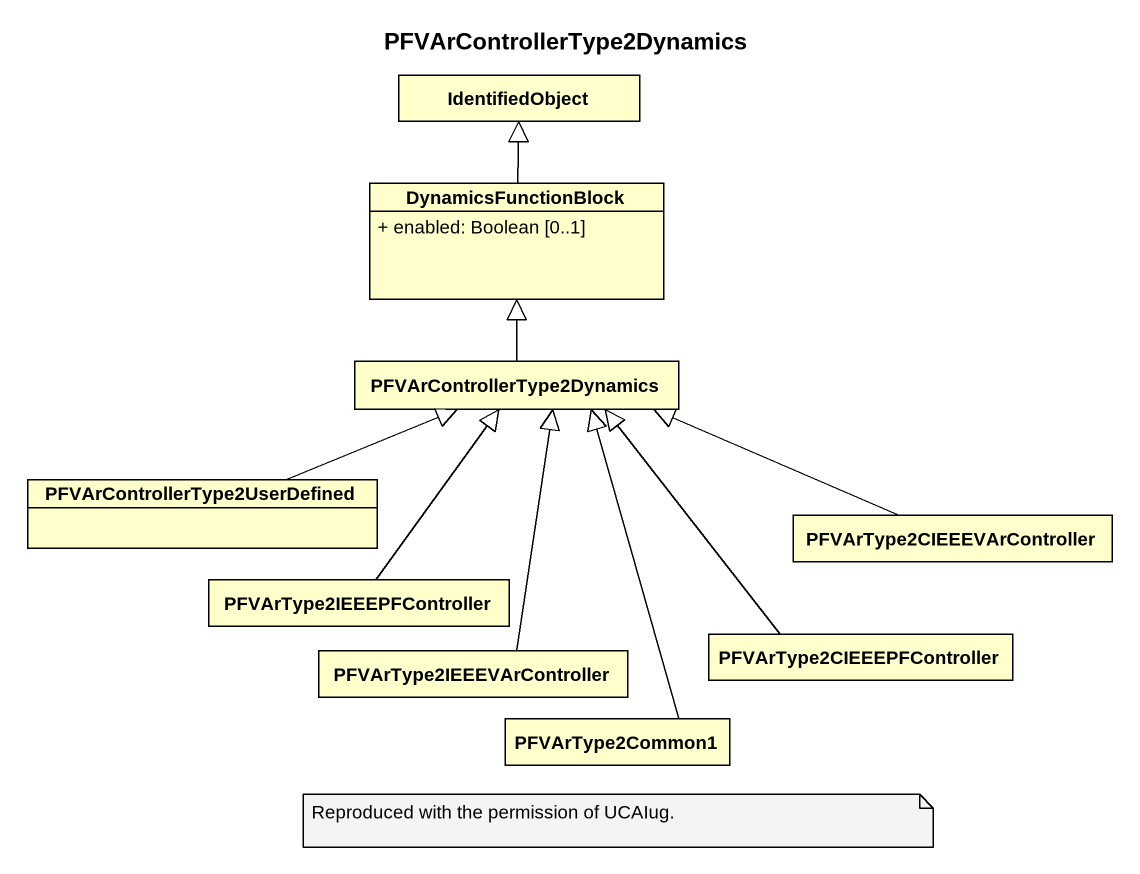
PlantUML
@startuml
title PFVArControllerType2Dynamics
hide circle
hide empty members
skinparam classAttributeIconSize 0
class IdentifiedObject
class DynamicsFunctionBlock {
  + enabled: Boolean [0..1]
}
class PFVArControllerType2Dynamics
class "PFVArControllerType2UserDefined" as PFVArControllerType2UserDefi
class PFVArType2CIEEEVArController
class PFVArType2IEEEPFController
class PFVArType2CIEEEPFController
class PFVArType2IEEEVArController
class PFVArType2Common1
DynamicsFunctionBlock -up-|> IdentifiedObject
PFVArControllerType2Dynamics -up-|> DynamicsFunctionBlock
PFVArControllerType2UserDefi -right-|> PFVArControllerType2Dynamics
PFVArType2CIEEEVArController -left-|> PFVArControllerType2Dynamics
PFVArType2IEEEPFController -up-|> PFVArControllerType2Dynamics
PFVArType2CIEEEPFController -up-|> PFVArControllerType2Dynamics
PFVArType2IEEEVArController -up-|> PFVArControllerType2Dynamics
PFVArType2Common1 -up-|> PFVArControllerType2Dynamics
note as N1
  Reproduced with the permission of UCAIug.
end note
@enduml
